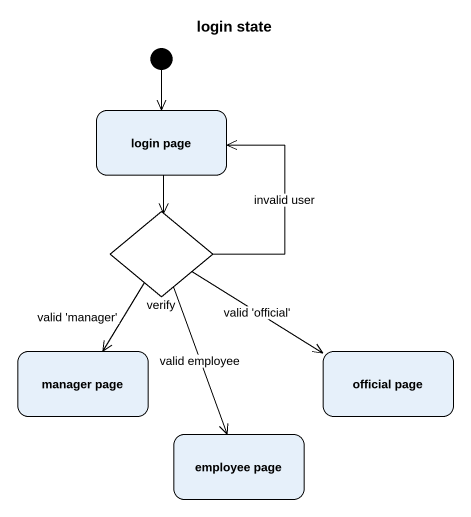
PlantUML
@startuml
title login state
hide empty description
state "login page" as login_page
state verify <<choice>>
state "manager page" as manager_page
state "official page" as official_page
state "employee page" as employee_page
[*] --> login_page
login_page --> verify
verify -up-> login_page : invalid user
verify --> manager_page : valid 'manager'
verify -right-> official_page : valid 'official'
verify --> employee_page : valid employee
@enduml
